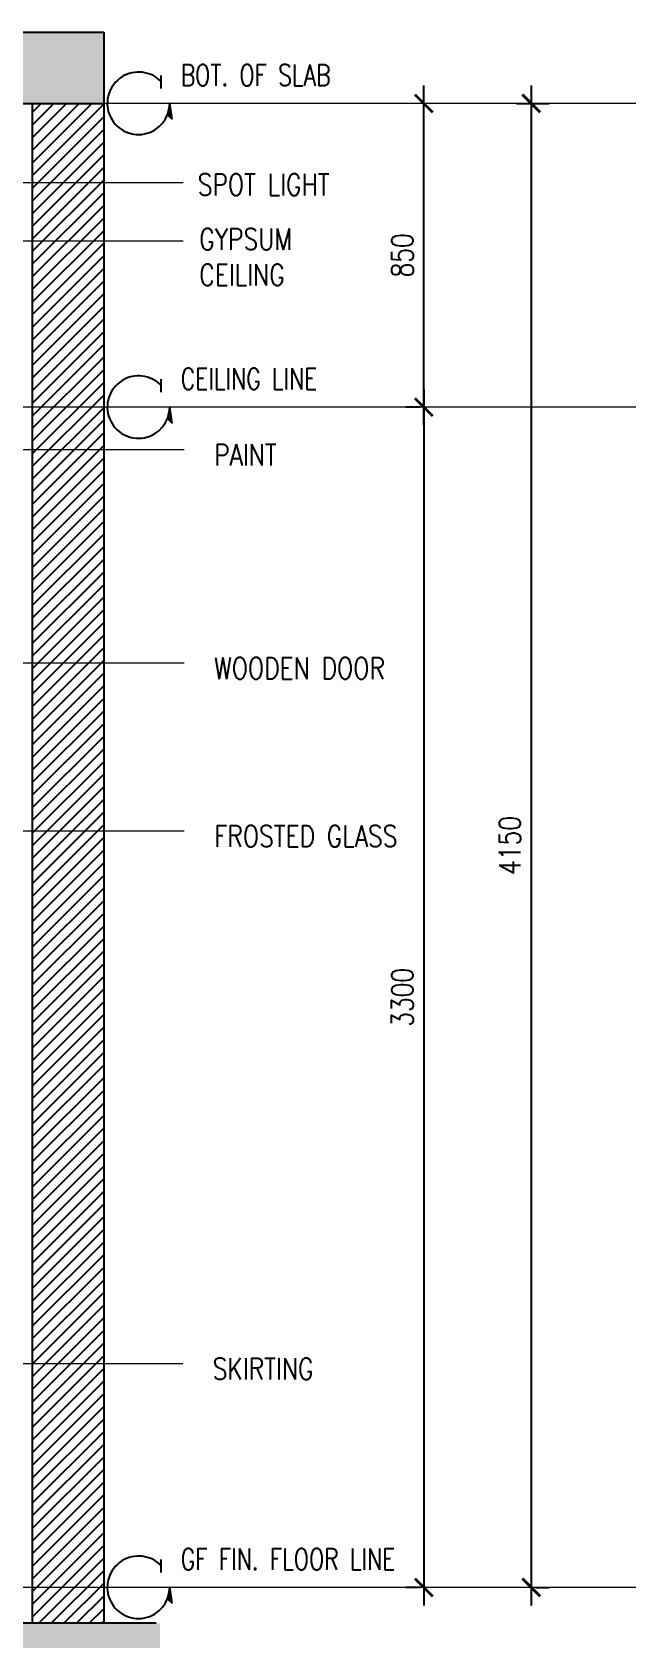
# Model space of a CAD drawing. Header units: inches. Extents: x -12478 to 399182, y -23212 to 525552.
# Drawn here: x 94894 to 96581, y -9222 to -4729 of the extents above; entities that cross this region are included whole.
import ezdxf

# ---------------------------------------------------------------- set-up
doc = ezdxf.new("R2010")
doc.units = ezdxf.units.IN
doc.header["$LTSCALE"] = 1000
doc.header["$MEASUREMENT"] = 0
for name, pattern in [('DASHED', [0.75, 0.5, -0.25]), ('HIDDEN', [0.375, 0.25, -0.125]), ('HIDDEN2', [0.1875, 0.125, -0.0625])]:
    doc.linetypes.add(name, pattern=pattern)
for name, color, linetype in [('A-DIM', 9, 'Continuous'), ('A-Hidden', 8, 'HIDDEN'), ('Layer1', 1, 'Continuous'), ('Layer3', 3, 'Continuous'), ('Layer7', 8, 'Continuous')]:
    doc.layers.add(name, color=color, linetype=linetype)
doc.layers.add('ID-NOTES', color=3, linetype='Continuous', lineweight=0)
doc.styles.add('grid_250', font='romans.shx', dxfattribs={"width": 0.75, "height": 0.75})
doc.styles.add('ID-ROMANS', font='romans.shx', dxfattribs={"width": 0.8})
doc.styles.add('ZZ-Dim All', font='romans.shx', dxfattribs={"width": 0.8})
doc.dimstyles.new('DIM 0200', dxfattribs={"dimscale": 200, "dimtxt": 1, "dimasz": 0.8, "dimexe": 0.5, "dimexo": 1, "dimgap": 0.4, "dimtad": 1, "dimdec": 0, "dimrnd": 10, "dimdsep": 46, "dimtxsty": 'ZZ-Dim All', "dimblk1": 'ARCHTICK', "dimblk2": 'ARCHTICK', "dimsah": 1, "dimcen": 1, "dimdle": 0.5, "dimclrd": 256, "dimclre": 256, "dimclrt": 256, "dimadec": 0, "dimazin": 2, "dimtfac": 1, "dimtdec": 0, "dimtix": 1, "dimtmove": 2, "dimatfit": 2, "dimfxl": 1, "dimfxlon": 1, "dimtolj": 1, "dimtzin": 0, "dimlwd": -1, "dimlwe": -1, "dimarcsym": 0})
doc.dimstyles.new('DIM-100', dxfattribs={"dimscale": 50, "dimtxt": 1.25, "dimasz": 1, "dimexe": 1, "dimexo": 1, "dimgap": 0.6, "dimtad": 1, "dimdec": 0, "dimrnd": 5, "dimdsep": 46, "dimtxsty": 'ZZ-Dim All', "dimblk1": 'ARCHTICK', "dimblk2": 'ARCHTICK', "dimsah": 1, "dimcen": 1, "dimdle": 1, "dimclrd": 256, "dimclre": 8, "dimclrt": 256, "dimazin": 2, "dimtfac": 1, "dimtdec": 0, "dimtix": 1, "dimtmove": 2, "dimatfit": 2, "dimfxl": 0.1, "dimtolj": 1, "dimtzin": 0, "dimlwd": -1, "dimlwe": -1, "dimarcsym": 0})

# ---------------------------------------------------------------- blocks, each defined once
blk = doc.blocks.new('_ARCHTICK')
at = {"color": 0, "linetype": 'ByBlock', "const_width": 0.15}
blk.add_lwpolyline([(-0.5, -0.5), (0.5, 0.5)], dxfattribs=at)
blk = doc.blocks.new('*D790')
at = {"layer": 'A-DIM', "transparency": 16777216}
blk.add_line((95988.9, -5727.6), (95988.9, -9128.1), dxfattribs=at)
at = {"layer": 'A-DIM', "color": 8, "linetype": 'HIDDEN2', "transparency": 16777216}
for p, q in [((95978.6, -5777.6), (95938.9, -5777.6)), ((95978.6, -9078.1), (95938.9, -9078.1))]:
    blk.add_line(p, q, dxfattribs=at)
at = {"layer": 'Defpoints', "color": 0, "transparency": 16777216}
for p in [(96028.6, -5777.6, 0), (95988.9, -9078.1), (96028.6, -9078.1, 0)]:
    blk.add_point(p, dxfattribs=at)
at = {"layer": 'A-DIM', "transparency": 16777216, "xscale": 50, "yscale": 50, "zscale": 50}
for p, rotation in [((95988.9, -5777.6), 90), ((95988.9, -9078.1), 270)]:
    blk.add_blockref('_ARCHTICK', p, dxfattribs=dict(at, rotation=rotation))
at = {"layer": 'A-DIM', "color": 3, "transparency": 16777216, "insert": (95928.9, -7427.9), "char_height": 60, "attachment_point": 5, "rotation": 90, "style": 'ZZ-Dim All'}
blk.add_mtext('\\A1;3300', dxfattribs=at)
blk = doc.blocks.new('*D791')
at = {"layer": 'A-DIM', "transparency": 16777216}
blk.add_line((96289.2, -4878.1), (96289.2, -9128.1), dxfattribs=at)
at = {"layer": 'A-DIM', "color": 8, "linetype": 'HIDDEN2', "transparency": 16777216}
for p, q in [((96248, -4928.1), (96339.2, -4928.1)), ((96301.4, -9078.1), (96339.2, -9078.1))]:
    blk.add_line(p, q, dxfattribs=at)
at = {"layer": 'Defpoints', "color": 0, "transparency": 16777216}
for p in [(96198, -4928.1, 0), (96251.4, -9078.1, 0), (96289.2, -9078.1)]:
    blk.add_point(p, dxfattribs=at)
at = {"layer": 'A-DIM', "transparency": 16777216, "xscale": 50, "yscale": 50, "zscale": 50}
for p, rotation in [((96289.2, -4928.1), 90), ((96289.2, -9078.1), 270)]:
    blk.add_blockref('_ARCHTICK', p, dxfattribs=dict(at, rotation=rotation))
at = {"layer": 'A-DIM', "color": 3, "transparency": 16777216, "insert": (96229.2, -7003.1), "char_height": 60, "attachment_point": 5, "rotation": 90, "style": 'ZZ-Dim All'}
blk.add_mtext('\\A1;4150', dxfattribs=at)
blk = doc.blocks.new('*D792')
at = {"layer": 'A-DIM', "transparency": 16777216}
blk.add_line((95988.9, -5827.6), (95988.9, -4878.1), dxfattribs=at)
at = {"layer": 'Defpoints', "color": 0, "transparency": 16777216}
for p in [(95988.9, -4928.1, 0), (95988.9, -4928.1), (95988.9, -5777.6, 0)]:
    blk.add_point(p, dxfattribs=at)
at = {"layer": 'A-DIM', "transparency": 16777216, "xscale": 50, "yscale": 50, "zscale": 50}
for p, rotation in [((95988.9, -4928.1), 90), ((95988.9, -5777.6), 270)]:
    blk.add_blockref('_ARCHTICK', p, dxfattribs=dict(at, rotation=rotation))
at = {"layer": 'A-DIM', "color": 3, "transparency": 16777216, "insert": (95928.9, -5352.9), "char_height": 60, "attachment_point": 5, "rotation": 90, "style": 'ZZ-Dim All'}
blk.add_mtext('\\A1;850', dxfattribs=at)
blk = doc.blocks.new('arrow01')
at = {"layer": 'Layer1'}
blk.add_hatch(color=256, dxfattribs=at).paths.add_polyline_path([(7, -44.7), (0, 0), (-6.2, -32.4)])
at = {"layer": 'Layer1', "elevation": 375.8}
blk.add_lwpolyline([(7, -44.7), (0, 0), (-6.2, -32.4)], close=True, dxfattribs=at)
at = {"layer": 'Layer7'}
blk.add_line((-24, 41.5), (-24, 77.7), dxfattribs=at)
blk.add_arc((-87.3, 0), 87.3, 43.49, 0, dxfattribs=at)

msp = doc.modelspace()

# ---------------------------------------------------------------- hatches: boundary and pattern name
at = {"layer": 'Layer7'}
h = msp.add_hatch(dxfattribs=at)
h.set_pattern_fill('AR-CONC', color=256, scale=10, style=0)
h.set_pattern_definition([(50, (49494.11, 1348.62), (71.72602, -6.27521), [7.5, -82.5]), (355, (49494.11, 1348.62), (-13.87513, 75.21921), [6, -66]), (100.4514, (49500.085, 1348.095), (57.85094, 68.94395), [6.37402, -70.11421]), (46.1842, (49494.11, 1368.62), (106.7241, -16.5519), [11.25, -123.75]), (96.6356, (49503, 1367.24), (93.46627, 97.41179), [9.56103, -105.1713]), (351.1842, (49494.11, 1368.62), (93.4662, 97.41186), [9, -99]), (21, (49504.11, 1363.62), (59.690705, -40.26189), [7.5, -82.5]), (326, (49504.11, 1363.62), (24.33153, 72.515), [6, -66]), (71.4514, (49509.08, 1360.26), (84.02226, 32.25305), [6.37402, -70.11421]), (37.5, (49494.108, 1348.618), (1.215986, 33.289385), [0, -65.2, 0, -67, 0, -66.25]), (7.5, (49494.108, 1348.618), (26.306954, 39.44117), [0, -38.2, 0, -63.7, 0, -25.25]), (327.5, (49471.808, 1348.618), (53.382244, -2.255487), [0, -25, 0, -78, 0, -103.5]), (317.5, (49461.81, 1348.62), (58.318617, 10.0105), [0, -32.5, 0, -51.8, 0, -73.5])])
h.paths.add_polyline_path([(95094.4, -4928.6), (95094.4, -4728.6), (91596.3, -4728.6), (91596.3, -4928.6)])
h = msp.add_hatch(dxfattribs=at)
h.set_pattern_fill('ANSI31', color=256, scale=200, style=0)
h.set_pattern_definition([(45, (44684.061, 1298.618), (-17.67767, 17.67767), [])])
h.paths.add_polyline_path([(94894.3, -9178.1), (95094.4, -9178.1), (95094.4, -4928.6), (94894.3, -4928.6)])
h = msp.add_hatch(dxfattribs=at)
h.set_pattern_fill('AR-CONC', color=256, scale=10, style=0)
h.set_pattern_definition([(50, (28757.76, 6159.27), (71.72602, -6.275213), [7.5, -82.5]), (355, (28757.76, 6159.27), (-13.87513, 75.21921), [6, -66]), (100.45144, (28763.74, 6158.746), (57.850885, 68.944), [6.37402, -70.11421]), (46.1842, (28757.76, 6179.27), (106.72413, -16.55193), [11.25, -123.75]), (96.63564, (28766.65, 6177.89), (93.4662, 97.41186), [9.56103, -105.17138]), (351.18416, (28757.76, 6179.27), (93.4662, 97.41186), [9, -99]), (21, (28767.76, 6174.27), (59.690705, -40.26189), [7.5, -82.5]), (326, (28767.76, 6174.27), (24.33153, 72.515005), [6, -66]), (71.45144, (28772.735, 6170.914), (84.02224, 32.253115), [6.37402, -70.11421]), (37.5, (28757.76, 6159.27), (1.215986, 33.289385), [0, -65.2, 0, -67, 0, -66.25]), (7.5, (28757.76, 6159.27), (26.306954, 39.441171), [0, -38.2, 0, -63.7, 0, -25.25]), (327.5, (28735.46, 6159.27), (53.382244, -2.255487), [0, -25, 0, -78, 0, -103.5]), (317.5, (28725.46, 6159.27), (58.318617, 10.010498), [0, -32.5, 0, -51.8, 0, -73.5])])
h.paths.add_polyline_path([(91420.5, -9178.1), (91420.5, -9378.1), (95251.6, -9378.1), (95251.6, -9178.1)])

# ---------------------------------------------------------------- linework, layer by layer
at = {"layer": 'A-Hidden', "linetype": 'DASHED', "lineweight": 0, "ltscale": 10}
for p, q in [((96581.4, -4928.1, 0), (89402, -4928.1, 0)), ((96581.4, -5777.6, 0), (89393.9, -5777.6, 0)), ((96581.4, -9078.1, 0), (89418.3, -9078.1, 0))]:
    msp.add_line(p, q, dxfattribs=at)
at = {"layer": 'Layer3'}
for p, q in [((91596.3, -4728.6, 0), (95094.4, -4728.6, 0)), ((95094.4, -4728.6, 0), (95094.4, -9178.1, 0)), ((91596.3, -4928.6, 0), (95094.4, -4928.6, 0)), ((94894.3, -4928.6, 0), (94894.3, -9178.1, 0)), ((95240.4, -9178.1), (91420.5, -9178.1))]:
    msp.add_line(p, q, dxfattribs=at)

# ---------------------------------------------------------------- block references
for p in [(95278.9, -4927.6, -375.8), (95278.9, -5777.1, -375.8), (95278.9, -9077.6, -751.7)]:
    msp.add_blockref('arrow01', p, dxfattribs=at)

# ---------------------------------------------------------------- texts
at = {"layer": 'ID-NOTES', "style": 'grid_250', "width": 0.75}
for s, p in [('BOT. OF SLAB ', (95309.4, -4878.7, -536.9)), ('CEILING LINE', (95309.4, -5728.2, -536.9)), ('GF FIN. FLOOR LINE', (95309.4, -9028.7, -536.9))]:
    msp.add_text(s, height=60, rotation=360, dxfattribs=at).set_placement(p)
at = {"layer": 'ID-NOTES', "char_height": 60, "attachment_point": 1, "style": 'ID-ROMANS'}
for s, insert, width in [('SPOT LIGHT', (95356.9, -5125.1, 375.8), 771.843), ('GYPSUM CEILING', (95361.4, -5277.6, 0), 372.147)]:
    msp.add_mtext(s, dxfattribs=dict(at, insert=insert, width=width))
at = {"layer": 'ID-NOTES', "color": 3, "char_height": 60, "width": 815.203, "attachment_point": 1, "style": 'ID-ROMANS'}
for s, insert in [('\\pxql,t16;{\\C256;PAINT}', (95402.8, -5881, 1127.5)), ('\\pxql,t16;{\\C256;WOODEN DOOR}', (95402.8, -6477.6, 1127.5)), ('\\pxql,t16;{\\C256;FROSTED GLASS}', (95402.8, -6947, 1127.5)), ('\\pxt16;{\\C256;SKIRTING}', (95398.7, -8436.6, 1127.5))]:
    msp.add_mtext(s, dxfattribs=dict(at, insert=insert))

# ---------------------------------------------------------------- dimensions: what is measured, and where the dimension line sits
at = {"layer": 'A-DIM'}
for base, p1, p2, picture, middle in [((95988.8866, -4928.1301, 0), (95988.8866, -5777.6297, 0), (95988.8866, -4928.1301, 0), '*D792', (95928.8866, -5352.8799, 0)), ((96289.2, -9078.1, 0), (96198, -4928.1, 0), (96251.4, -9078.1, 0), '*D791', (96229.2, -7003.1, 0)), ((95988.8866, -9078.1301, 0), (96028.5901, -5777.6297, 0), (96028.5901, -9078.1301, 0), '*D790', (95928.8866, -7427.8799, 0))]:
    dim = msp.add_linear_dim(base=base, p1=p1, p2=p2, angle=90, dimstyle='DIM-100', override={"dimtxt": 1.2, "dimclrt": 3}, dxfattribs=at)
    dim.commit()
    dim.dimension.update_dxf_attribs({"geometry": picture, "text_midpoint": middle})

# ---------------------------------------------------------------- leaders
at = {"layer": 'ID-NOTES'}
for points in [[(94109.6, -5617.7), (94351.1, -5149.3), (95316.2, -5149.3)], [(94466.9, -5757.1), (94763.3, -5311.8), (95316.2, -5311.8)], [(93848.4, -6095.3, 751.7), (94376.4, -5896.2, 751.7), (95319, -5896.2, 751.7)], [(92586.4, -7403.6, 751.7), (94376.4, -6492.7, 751.7), (95319, -6492.7, 751.7)], [(92596.8, -7766.6, 751.7), (94376.4, -6962.1, 751.7), (95319, -6962.1, 751.7)], [(93353.3, -9004, 751.7), (94372.3, -8451.7, 751.7), (95314.9, -8451.7, 751.7)]]:
    msp.add_leader(points, dimstyle='DIM 0200', override={"dimasz": 0.2, "dimtad": 0, "dimclrd": 8}, dxfattribs=at)

doc.saveas('drawing.dxf')
